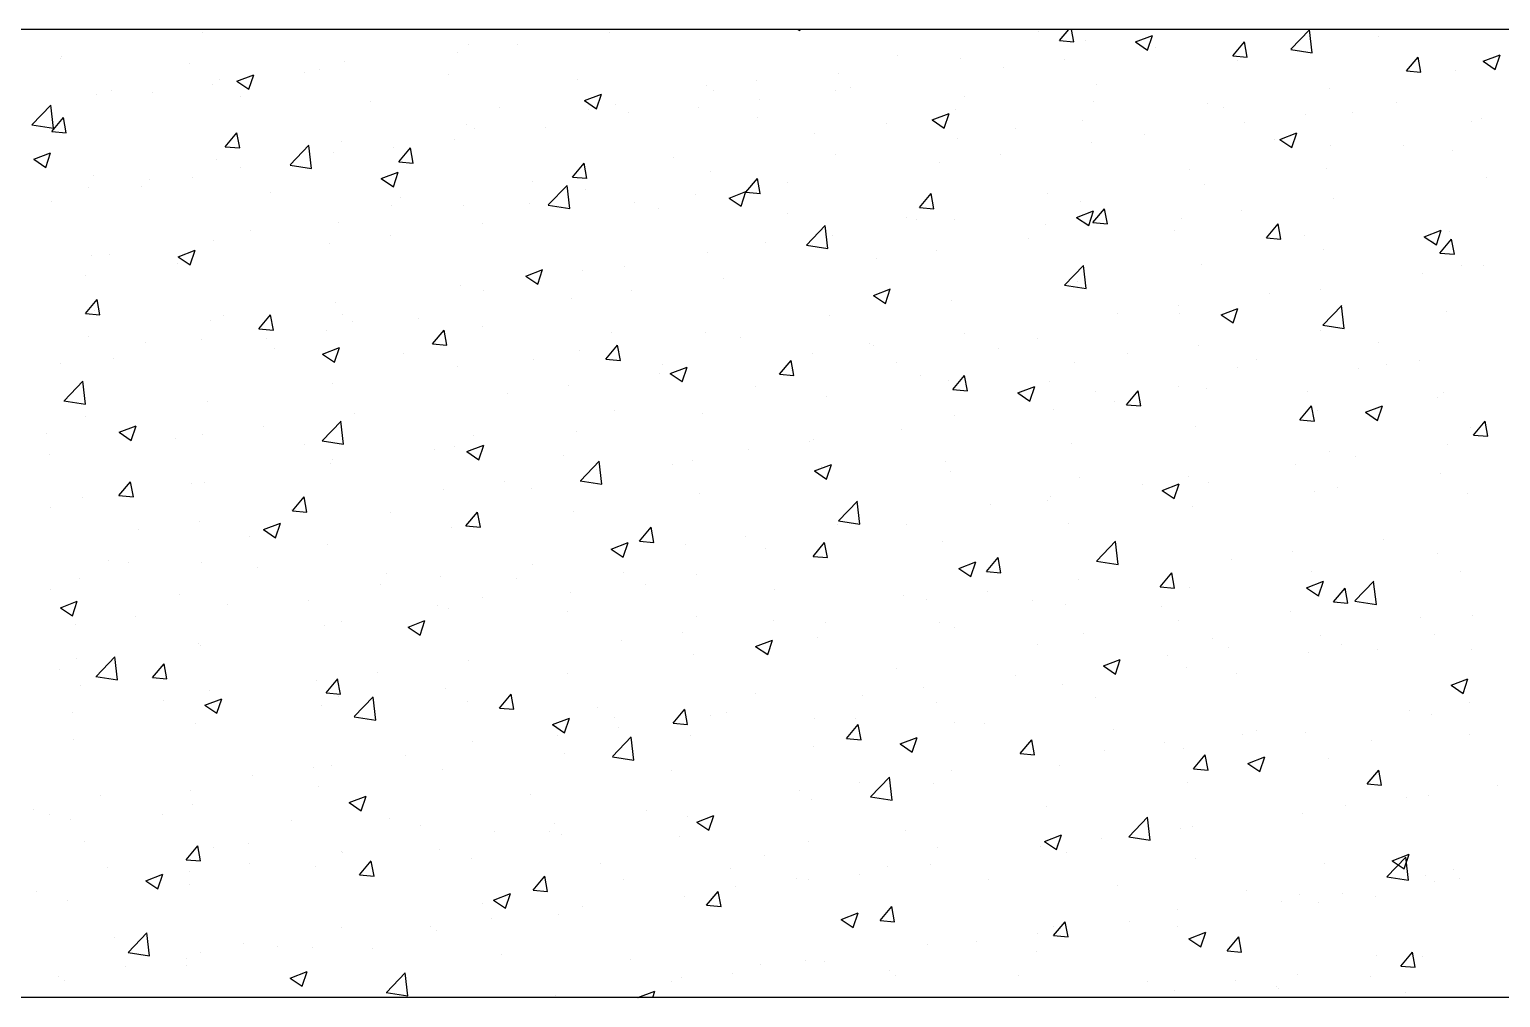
# Model space of a CAD drawing. Header units: millimetres. Extents: x 331487 to 517269, y 198509 to 399936.
# Drawn here: x 416102 to 416710, y 399536 to 399936 of the extents above; entities that cross this region are included whole.
import ezdxf

# ---------------------------------------------------------------- set-up
doc = ezdxf.new("R2010")
doc.units = ezdxf.units.MM
doc.header["$MEASUREMENT"] = 0
doc.layers.add('COLUMN', color=6, linetype='Continuous')

msp = doc.modelspace()

# ---------------------------------------------------------------- linework, layer by layer
at = {"layer": 'COLUMN'}
for p, q in [((420345.71, 399936.48), (392220.13, 399936.48)), ((420350.13, 399536.48), (392620.13, 399536.48))]:
    msp.add_line(p, q, dxfattribs=at)
at = {"layer": 'COLUMN', "color": 2, "linetype": 'Continuous'}
for p, q in [((416173.52, 399935.14), (416173.52, 399935.14)), ((416341.83, 399935.35), (416341.83, 399935.35)), ((416419.86, 399936.48), (416420.6, 399935.98)), ((416420.6, 399935.97), (416420.77, 399936.48)), ((416519.31, 399935.54), (416519.31, 399935.54)), ((416527.85, 399931.87), (416531.71, 399936.48)), ((416533.82, 399931.35), (416532.87, 399936.48)), ((416623.51, 399928.26), (416631.3, 399936.37)), ((416632.37, 399926.84), (416631.26, 399936.33)), ((416283.8, 399930.45), (416283.8, 399930.45)), ((416303.96, 399930.37), (416303.96, 399930.37)), ((416527.85, 399931.87), (416533.82, 399931.35)), ((416538.83, 399932), (416538.83, 399932)), ((416559.34, 399931.32), (416566.34, 399934.01)), ((416559.34, 399931.32), (416564.31, 399927.97)), ((416564.31, 399927.97), (416566.34, 399934.01)), ((416567.65, 399929.1), (416567.65, 399929.1)), ((416599.57, 399925.6), (416604.39, 399931.34)), ((416605.55, 399925.07), (416604.39, 399931.34)), ((416623.48, 399928.22), (416632.37, 399926.84)), ((416659.9, 399933.6), (416659.9, 399933.6)), ((416115.09, 399924.61), (416115.09, 399924.61)), ((416115.2, 399925.13), (416115.2, 399925.13)), ((416168.47, 399922.35), (416168.47, 399922.35)), ((416232.46, 399923.41), (416232.46, 399923.41)), ((416278.92, 399927.07), (416278.92, 399927.07)), ((416460.99, 399925.53), (416460.99, 399925.53)), ((416486.89, 399924.5), (416486.89, 399924.5)), ((416529.78, 399924.12), (416529.78, 399924.12)), ((416599.57, 399925.6), (416605.55, 399925.08)), ((416601.59, 399923.59), (416601.59, 399923.59)), ((416671.3, 399919.32), (416676.12, 399925.07)), ((416677.27, 399918.8), (416676.12, 399925.06)), ((416703.05, 399923.31), (416710.06, 399926)), ((416703.05, 399923.31), (416708.03, 399919.96)), ((416708.02, 399919.96), (416710.05, 399926)), ((416187.89, 399915.09), (416194.89, 399917.77)), ((416192.86, 399911.73), (416194.89, 399917.77)), ((416215.77, 399918.76), (416215.77, 399918.76)), ((416221.86, 399920.1), (416221.86, 399920.1)), ((416275.24, 399917.84), (416275.24, 399917.84)), ((416436.38, 399918.1), (416436.38, 399918.1)), ((416504.74, 399920.82), (416504.74, 399920.82)), ((416671.3, 399919.32), (416677.27, 399918.8)), ((416691.41, 399919.65), (416691.41, 399919.65)), ((416136.18, 399911.18), (416136.18, 399911.18)), ((416152.86, 399910.47), (416152.86, 399910.47)), ((416177.9, 399913.77), (416177.9, 399913.77)), ((416180.52, 399915.91), (416180.52, 399915.91)), ((416187.89, 399915.09), (416192.87, 399911.73)), ((416328.62, 399915.59), (416328.62, 399915.59)), ((416382, 399913.33), (416382, 399913.33)), ((416385.04, 399911.06), (416385.04, 399911.06)), ((416402.67, 399915.52), (416402.67, 399915.52)), ((416435.38, 399911.08), (416435.38, 399911.08)), ((416441.59, 399912.51), (416441.59, 399912.51)), ((416543.27, 399913.58), (416543.27, 399913.58)), ((416639.47, 399912.15), (416639.47, 399912.15)), ((416103.15, 399897.05), (416110.94, 399905.17)), ((416112.01, 399895.63), (416110.9, 399905.13)), ((416130.01, 399909.51), (416130.01, 399909.51)), ((416189.56, 399908.92), (416189.56, 399908.92)), ((416242.94, 399906.67), (416242.94, 399906.67)), ((416296.32, 399904.41), (416296.32, 399904.41)), ((416331.61, 399907.08), (416338.61, 399909.77)), ((416331.61, 399907.08), (416336.58, 399903.72)), ((416336.58, 399903.72), (416338.6, 399909.76)), ((416344.35, 399905.51), (416344.35, 399905.51)), ((416378.68, 399904.23), (416378.68, 399904.23)), ((416403.71, 399907.52), (416403.71, 399907.52)), ((416488.77, 399908.82), (416488.77, 399908.82)), ((416542.15, 399906.57), (416542.15, 399906.57)), ((416588.96, 399905.75), (416588.96, 399905.75)), ((416595.53, 399904.31), (416595.53, 399904.31)), ((416667.4, 399906.26), (416667.4, 399906.26)), ((416111.36, 399894.31), (416116.19, 399900.05)), ((416117.34, 399893.78), (416116.18, 399900.05)), ((416333.1, 399903.56), (416333.1, 399903.56)), ((416349.7, 399902.16), (416349.7, 399902.16)), ((416403.09, 399899.9), (416403.09, 399899.9)), ((416475.32, 399899.07), (416482.32, 399901.76)), ((416475.32, 399899.07), (416480.29, 399895.71)), ((416480.29, 399895.71), (416482.32, 399901.76)), ((416484.95, 399903.57), (416484.95, 399903.57)), ((416537.61, 399898.71), (416537.61, 399898.71)), ((416604.5, 399897.98), (416604.5, 399897.98)), ((416629.53, 399901.27), (416629.53, 399901.27)), ((416648.91, 399902.06), (416648.91, 399902.06)), ((416698.1, 399898.61), (416698.1, 399898.61)), ((416702.3, 399899.8), (416702.3, 399899.8)), ((416103.11, 399897.01), (416112.01, 399895.63)), ((416111.36, 399894.31), (416117.34, 399893.78)), ((416183.09, 399888.03), (416187.91, 399893.78)), ((416189.07, 399887.5), (416187.91, 399893.77)), ((416282.59, 399897.16), (416282.59, 399897.16)), ((416286.03, 399895.5), (416286.03, 399895.5)), ((416315.52, 399895.91), (416315.52, 399895.91)), ((416426.63, 399893.56), (416426.63, 399893.56)), ((416456.47, 399897.64), (416456.47, 399897.64)), ((416509.85, 399895.39), (416509.85, 399895.39)), ((416563.23, 399893.13), (416563.23, 399893.13)), ((416619.03, 399891.06), (416626.03, 399893.75)), ((416624, 399887.7), (416626.03, 399893.75)), ((416183.09, 399888.03), (416189.07, 399887.51)), ((416209.87, 399880.5), (416217.66, 399888.62)), ((416218.73, 399879.08), (416217.63, 399888.58)), ((416231.24, 399890.12), (416231.24, 399890.12)), ((416252.62, 399887.63), (416252.62, 399887.63)), ((416254.82, 399881.76), (416259.64, 399887.5)), ((416260.79, 399881.23), (416259.64, 399887.5)), ((416277.65, 399890.93), (416277.65, 399890.93)), ((416485.67, 399891.21), (416485.67, 399891.21)), ((416541.34, 399889.66), (416541.34, 399889.66)), ((416616.62, 399890.88), (416616.62, 399890.88)), ((416619.03, 399891.06), (416624.01, 399887.71)), ((416639.78, 399888.6), (416639.78, 399888.6)), ((416670, 399888.62), (416670, 399888.62)), ((416690.19, 399886.36), (416690.19, 399886.36)), ((416103.87, 399882.83), (416110.87, 399885.52)), ((416103.87, 399882.83), (416108.84, 399879.48)), ((416108.84, 399879.48), (416110.87, 399885.52)), ((416179.3, 399882.62), (416179.3, 399882.62)), ((416209.84, 399880.46), (416218.73, 399879.08)), ((416227.71, 399885.49), (416227.71, 399885.49)), ((416254.82, 399881.76), (416260.79, 399881.23)), ((416326.54, 399875.48), (416331.36, 399881.23)), ((416332.52, 399874.95), (416331.36, 399881.22)), ((416368.31, 399883.55), (416368.31, 399883.55)), ((416435.16, 399884.81), (416435.16, 399884.81)), ((416478.43, 399881.38), (416478.43, 399881.38)), ((416503.47, 399884.68), (416503.47, 399884.68)), ((416128.79, 399876.22), (416128.79, 399876.22)), ((416151.59, 399874.33), (416151.59, 399874.33)), ((416169.39, 399875.48), (416169.39, 399875.48)), ((416189.46, 399879.32), (416189.46, 399879.32)), ((416247.58, 399874.83), (416254.58, 399877.51)), ((416247.58, 399874.83), (416252.56, 399871.47)), ((416252.55, 399871.47), (416254.58, 399877.51)), ((416309.99, 399873.54), (416309.99, 399873.54)), ((416326.54, 399875.48), (416332.52, 399874.96)), ((416383.82, 399877.77), (416383.82, 399877.77)), ((416398.27, 399869.21), (416403.09, 399874.95)), ((416404.24, 399868.68), (416403.09, 399874.95)), ((416581.46, 399878.59), (416581.46, 399878.59)), ((416638.25, 399878.86), (416638.25, 399878.86)), ((416704.25, 399875.13), (416704.25, 399875.13)), ((416126.55, 399871.03), (416126.55, 399871.03)), ((416148.58, 399871.52), (416148.58, 399871.52)), ((416201.96, 399869.27), (416201.96, 399869.27)), ((416316.6, 399863.95), (416324.39, 399872.06)), ((416325.46, 399862.53), (416324.35, 399872.03)), ((416331.88, 399870.27), (416331.88, 399870.27)), ((416377.41, 399868.08), (416377.41, 399868.08)), ((416391.3, 399866.82), (416398.3, 399869.5)), ((416396.27, 399863.46), (416398.29, 399869.5)), ((416398.27, 399869.21), (416404.25, 399868.68)), ((416415.28, 399873.07), (416415.28, 399873.07)), ((416469.99, 399862.93), (416474.82, 399868.68)), ((416475.97, 399862.4), (416474.81, 399868.67)), ((416523.14, 399868.58), (416523.14, 399868.58)), ((416587.74, 399872.46), (416587.74, 399872.46)), ((416111.08, 399865.47), (416111.08, 399865.47)), ((416251.67, 399863.53), (416251.67, 399863.53)), ((416255.34, 399867.01), (416255.34, 399867.01)), ((416281.37, 399863.87), (416281.37, 399863.87)), ((416308.72, 399864.76), (416308.72, 399864.76)), ((416316.56, 399863.91), (416325.46, 399862.53)), ((416352.37, 399864.78), (416352.37, 399864.78)), ((416362.11, 399862.5), (416362.11, 399862.5)), ((416391.3, 399866.82), (416396.27, 399863.46)), ((416469.99, 399862.93), (416475.97, 399862.41)), ((416535.01, 399858.81), (416542.01, 399861.5)), ((416536.4, 399865.42), (416536.4, 399865.42)), ((416539.98, 399855.45), (416542.01, 399861.49)), ((416541.72, 399856.66), (416546.54, 399862.4)), ((416547.7, 399856.13), (416546.54, 399862.39)), ((416603.22, 399861.83), (416603.22, 399861.83)), ((416641.1, 399866.82), (416641.1, 399866.82)), ((416230.03, 399856.83), (416230.03, 399856.83)), ((416289.22, 399856.47), (416289.22, 399856.47)), ((416415.49, 399860.25), (416415.49, 399860.25)), ((416423.32, 399847.4), (416431.11, 399855.51)), ((416432.18, 399845.98), (416431.07, 399855.47)), ((416464.82, 399858.57), (416464.82, 399858.57)), ((416468.87, 399857.99), (416468.87, 399857.99)), ((416484.46, 399857.92), (416484.46, 399857.92)), ((416522.25, 399855.74), (416522.25, 399855.74)), ((416535.01, 399858.81), (416539.98, 399855.45)), ((416541.72, 399856.66), (416547.7, 399856.13)), ((416578.19, 399858.54), (416578.19, 399858.54)), ((416613.45, 399850.38), (416618.27, 399856.13)), ((416619.42, 399849.85), (416618.27, 399856.12)), ((416178.09, 399849.33), (416178.09, 399849.33)), ((416193.36, 399853.52), (416193.36, 399853.52)), ((416251.34, 399851.48), (416251.34, 399851.48)), ((416433.95, 399851.52), (416433.95, 399851.52)), ((416515.03, 399850.22), (416515.03, 399850.22)), ((416575.64, 399853.48), (416575.64, 399853.48)), ((416613.45, 399850.38), (416619.42, 399849.86)), ((416629.02, 399851.22), (416629.02, 399851.22)), ((416678.72, 399850.8), (416685.72, 399853.49)), ((416678.72, 399850.8), (416683.7, 399847.44)), ((416683.69, 399847.44), (416685.72, 399853.49)), ((416685.17, 399844.1), (416689.99, 399849.85)), ((416688.97, 399853.07), (416688.97, 399853.07)), ((416691.15, 399843.58), (416689.99, 399849.84)), ((416135.04, 399843.51), (416135.04, 399843.51)), ((416163.56, 399842.57), (416170.56, 399845.26)), ((416168.53, 399839.22), (416170.56, 399845.26)), ((416226.31, 399848.19), (416226.31, 399848.19)), ((416382.6, 399844.48), (416382.6, 399844.48)), ((416406.5, 399848.56), (416406.5, 399848.56)), ((416423.29, 399847.36), (416432.18, 399845.98)), ((416477.16, 399845.24), (416477.16, 399845.24)), ((416637.04, 399845.58), (416637.04, 399845.58)), ((416682.4, 399848.97), (416682.4, 399848.97)), ((416685.17, 399844.1), (416691.15, 399843.58)), ((416127.58, 399842.93), (416127.58, 399842.93)), ((416163.16, 399839.87), (416163.16, 399839.87)), ((416163.56, 399842.57), (416168.53, 399839.22)), ((416307.27, 399834.56), (416314.28, 399837.25)), ((416312.24, 399831.21), (416314.27, 399837.25)), ((416330.67, 399836.98), (416330.67, 399836.98)), ((416348.18, 399838.55), (416348.18, 399838.55)), ((416452.13, 399841.94), (416452.13, 399841.94)), ((416530.05, 399830.84), (416537.84, 399838.96)), ((416538.9, 399829.43), (416537.8, 399838.92)), ((416586.53, 399839.17), (416586.53, 399839.17)), ((416693.97, 399838.94), (416693.97, 399838.94)), ((416702.98, 399838.99), (416702.98, 399838.99)), ((416125.28, 399834.89), (416125.28, 399834.89)), ((416307.27, 399834.56), (416312.25, 399831.21)), ((416388.97, 399833.63), (416388.97, 399833.63)), ((416535.18, 399832.13), (416535.18, 399832.13)), ((416677.95, 399835.69), (416677.95, 399835.69)), ((416125.24, 399819.09), (416130.06, 399824.83)), ((416131.21, 399818.56), (416130.06, 399824.83)), ((416280.16, 399830.58), (416280.16, 399830.58)), ((416289.87, 399828.53), (416289.87, 399828.53)), ((416326.07, 399825.34), (416326.07, 399825.34)), ((416351.1, 399828.64), (416351.1, 399828.64)), ((416450.99, 399826.55), (416457.99, 399829.24)), ((416450.99, 399826.55), (416455.96, 399823.2)), ((416455.96, 399823.2), (416457.98, 399829.24)), ((416530.01, 399830.8), (416538.9, 399829.42)), ((416614.79, 399827.38), (416614.79, 399827.38)), ((416635.65, 399828.93), (416635.65, 399828.93)), ((416125.24, 399819.09), (416131.22, 399818.56)), ((416129.1, 399820.42), (416129.1, 399820.42)), ((416228.81, 399823.54), (416228.81, 399823.54)), ((416483.24, 399824.63), (416483.24, 399824.63)), ((416551.88, 399819.1), (416551.88, 399819.1)), ((416576.92, 399822.39), (416576.92, 399822.39)), ((416577.33, 399818.92), (416577.33, 399818.92)), ((416594.7, 399818.55), (416601.7, 399821.23)), ((416599.67, 399815.19), (416601.7, 399821.23)), ((416636.77, 399814.29), (416644.56, 399822.41)), ((416645.63, 399812.87), (416644.52, 399822.37)), ((416687.76, 399819.78), (416687.76, 399819.78)), ((416176.87, 399816.04), (416176.87, 399816.04)), ((416182.49, 399818.17), (416182.49, 399818.17)), ((416196.97, 399812.81), (416201.79, 399818.56)), ((416196.97, 399812.81), (416202.94, 399812.29)), ((416202.94, 399812.28), (416201.78, 399818.55)), ((416231.55, 399818.52), (416231.55, 399818.52)), ((416235.87, 399815.91), (416235.87, 399815.91)), ((416262.91, 399817.03), (416262.91, 399817.03)), ((416289.25, 399813.66), (416289.25, 399813.66)), ((416432.73, 399818.23), (416432.73, 399818.23)), ((416594.7, 399818.55), (416599.67, 399815.19)), ((416636.73, 399814.25), (416645.63, 399812.87)), ((416126.36, 399809.64), (416126.36, 399809.64)), ((416150.19, 399806.99), (416150.19, 399806.99)), ((416173.23, 399808.51), (416173.23, 399808.51)), ((416200, 399808.75), (416200, 399808.75)), ((416225.04, 399812.04), (416225.04, 399812.04)), ((416268.69, 399806.54), (416273.51, 399812.28)), ((416268.69, 399806.54), (416274.67, 399806.01)), ((416274.67, 399806.01), (416273.51, 399812.28)), ((416342.63, 399811.4), (416342.63, 399811.4)), ((416381.39, 399811.19), (416381.39, 399811.19)), ((416396.02, 399809.15), (416396.02, 399809.15)), ((416449.4, 399806.89), (416449.4, 399806.89)), ((416488.73, 399810.78), (416488.73, 399810.78)), ((416519.01, 399808.91), (416519.01, 399808.91)), ((416635.82, 399812.29), (416635.82, 399812.29)), ((416659.61, 399806.97), (416659.61, 399806.97)), ((416203.57, 399804.74), (416203.57, 399804.74)), ((416223.25, 399802.31), (416230.25, 399805)), ((416223.25, 399802.31), (416228.23, 399798.95)), ((416228.22, 399798.95), (416230.25, 399805)), ((416256.95, 399802.48), (416256.95, 399802.48)), ((416329.45, 399803.69), (416329.45, 399803.69)), ((416340.42, 399800.26), (416345.24, 399806.01)), ((416346.39, 399799.73), (416345.24, 399806)), ((416425.82, 399802.5), (416425.82, 399802.5)), ((416450.85, 399805.79), (416450.85, 399805.79)), ((416502.78, 399804.64), (416502.78, 399804.64)), ((416556.16, 399802.38), (416556.16, 399802.38)), ((416585.31, 399805.88), (416585.31, 399805.88)), ((416114.91, 399798.5), (416114.91, 399798.5)), ((416136.85, 399800.43), (416136.85, 399800.43)), ((416278.94, 399797.29), (416278.94, 399797.29)), ((416310.34, 399800.23), (416310.34, 399800.23)), ((416340.42, 399800.26), (416346.39, 399799.74)), ((416363.72, 399797.97), (416363.72, 399797.97)), ((416366.96, 399794.3), (416373.97, 399796.99)), ((416371.94, 399790.94), (416373.96, 399796.99)), ((416412.14, 399793.99), (416416.96, 399799.73)), ((416418.12, 399793.46), (416416.96, 399799.73)), ((416417.1, 399795.71), (416417.1, 399795.71)), ((416460.69, 399798.9), (416460.69, 399798.9)), ((416533.97, 399798.84), (416533.97, 399798.84)), ((416601.29, 399796.96), (416601.29, 399796.96)), ((416609.54, 399800.12), (416609.54, 399800.12)), ((416651.64, 399796.25), (416651.64, 399796.25)), ((416662.93, 399797.87), (416662.93, 399797.87)), ((416676.67, 399799.55), (416676.67, 399799.55)), ((416116.41, 399783.09), (416124.2, 399791.2)), ((416125.27, 399781.67), (416124.16, 399791.17)), ((416227.6, 399790.25), (416227.6, 399790.25)), ((416324.79, 399789.2), (416324.79, 399789.2)), ((416362.67, 399794.18), (416362.67, 399794.18)), ((416366.96, 399794.3), (416371.94, 399790.95)), ((416402.37, 399788.89), (416402.37, 399788.89)), ((416412.14, 399793.99), (416418.12, 399793.46)), ((416470.48, 399793.46), (416470.48, 399793.46)), ((416482.03, 399791.35), (416482.03, 399791.35)), ((416483.87, 399787.71), (416488.69, 399793.46)), ((416489.84, 399787.18), (416488.69, 399793.45)), ((416510.68, 399786.29), (416517.68, 399788.98)), ((416515.65, 399782.94), (416517.68, 399788.98)), ((416523.86, 399791.2), (416523.86, 399791.2)), ((416577.25, 399788.95), (416577.25, 399788.95)), ((416116.37, 399783.05), (416125.27, 399781.67)), ((416175.66, 399782.75), (416175.66, 399782.75)), ((416299.76, 399785.9), (416299.76, 399785.9)), ((416431.52, 399784.94), (416431.52, 399784.94)), ((416483.87, 399787.71), (416489.85, 399787.19)), ((416510.68, 399786.29), (416515.65, 399782.94)), ((416542.97, 399786.95), (416542.97, 399786.95)), ((416550.61, 399782.95), (416550.61, 399782.95)), ((416555.6, 399781.44), (416560.42, 399787.18)), ((416561.57, 399780.91), (416560.41, 399787.18)), ((416588.48, 399787.94), (416588.48, 399787.94)), ((416630.63, 399786.69), (416630.63, 399786.69)), ((416684.01, 399784.44), (416684.01, 399784.44)), ((416686.54, 399786.49), (416686.54, 399786.49)), ((416125.15, 399776.35), (416125.15, 399776.35)), ((416236.6, 399777.59), (416236.6, 399777.59)), ((416344.05, 399778.88), (416344.05, 399778.88)), ((416380.17, 399777.9), (416380.17, 399777.9)), ((416484.65, 399776.94), (416484.65, 399776.94)), ((416525.58, 399779.65), (416525.58, 399779.65)), ((416555.6, 399781.44), (416561.57, 399780.91)), ((416627.32, 399775.16), (416632.14, 399780.91)), ((416633.3, 399774.63), (416632.14, 399780.9)), ((416634.6, 399779), (416634.6, 399779)), ((416654.39, 399778.28), (416661.39, 399780.97)), ((416654.39, 399778.28), (416659.36, 399774.93)), ((416659.36, 399774.93), (416661.39, 399780.97)), ((416139.23, 399770.06), (416146.23, 399772.74)), ((416139.23, 399770.06), (416144.2, 399766.7)), ((416144.2, 399766.7), (416146.23, 399772.74)), ((416198.73, 399772.6), (416198.73, 399772.6)), ((416223.13, 399766.54), (416230.92, 399774.65)), ((416231.99, 399765.12), (416230.88, 399774.61)), ((416328.23, 399770.4), (416328.23, 399770.4)), ((416462.42, 399771.34), (416462.42, 399771.34)), ((416584.09, 399772.59), (416584.09, 399772.59)), ((416627.32, 399775.16), (416633.3, 399774.64)), ((416697.8, 399771.98), (416697.8, 399771.98)), ((416699.05, 399768.89), (416703.87, 399774.63)), ((416705.02, 399768.36), (416703.87, 399774.63)), ((416109.21, 399769.59), (416109.21, 399769.59)), ((416162.59, 399767.34), (416162.59, 399767.34)), ((416173.7, 399769.31), (416173.7, 399769.31)), ((416215.97, 399765.08), (416215.97, 399765.08)), ((416223.1, 399766.5), (416231.99, 399765.12)), ((416277.72, 399764), (416277.72, 399764)), ((416282.94, 399762.05), (416289.94, 399764.74)), ((416285.74, 399768.87), (416285.74, 399768.87)), ((416287.91, 399758.69), (416289.94, 399764.73)), ((416424.55, 399766.35), (416424.55, 399766.35)), ((416426.34, 399766.93), (416426.34, 399766.93)), ((416532.75, 399765.55), (416532.75, 399765.55)), ((416688.24, 399765.09), (416688.24, 399765.09)), ((416699.05, 399768.89), (416705.02, 399768.36)), ((416110.54, 399760.99), (416110.54, 399760.99)), ((416227.42, 399758.86), (416227.42, 399758.86)), ((416269.36, 399762.83), (416269.36, 399762.83)), ((416282.94, 399762.05), (416287.92, 399758.69)), ((416322.74, 399760.57), (416322.74, 399760.57)), ((416329.86, 399749.98), (416337.65, 399758.1)), ((416338.71, 399748.57), (416337.61, 399758.06)), ((416376.12, 399758.32), (416376.12, 399758.32)), ((416399.51, 399763.06), (416399.51, 399763.06)), ((416480.81, 399758.06), (416480.81, 399758.06)), ((416639.48, 399761.97), (416639.48, 399761.97)), ((416650.37, 399760.11), (416650.37, 399760.11)), ((416226.38, 399756.96), (416226.38, 399756.96)), ((416336.36, 399754.74), (416336.36, 399754.74)), ((416368.02, 399756.92), (416368.02, 399756.92)), ((416426.65, 399754.04), (416433.66, 399756.73)), ((416426.66, 399754.04), (416431.63, 399750.68)), ((416429.5, 399756.06), (416429.5, 399756.06)), ((416431.63, 399750.68), (416433.65, 399756.73)), ((416482.88, 399753.8), (416482.88, 399753.8)), ((416581.16, 399751.96), (416581.16, 399751.96)), ((416625.33, 399756.81), (416625.33, 399756.81)), ((416685.33, 399753.2), (416685.33, 399753.2)), ((416139.11, 399743.87), (416143.94, 399749.61)), ((416145.09, 399743.34), (416143.93, 399749.61)), ((416169.1, 399748.85), (416169.1, 399748.85)), ((416174.44, 399749.46), (416174.44, 399749.46)), ((416273.45, 399746.46), (416273.45, 399746.46)), ((416298.49, 399749.76), (416298.49, 399749.76)), ((416309.7, 399746.91), (416309.7, 399746.91)), ((416329.82, 399749.94), (416338.71, 399748.56)), ((416430.3, 399751.65), (416430.3, 399751.65)), ((416536.27, 399751.55), (416536.27, 399751.55)), ((416562.18, 399748.49), (416562.18, 399748.49)), ((416570.37, 399746.03), (416577.37, 399748.72)), ((416570.37, 399746.03), (416575.34, 399742.68)), ((416575.34, 399742.67), (416577.37, 399748.72)), ((416589.65, 399749.29), (416589.65, 399749.29)), ((416633.39, 399745.71), (416633.39, 399745.71)), ((416643.03, 399747.04), (416643.03, 399747.04)), ((416123.93, 399743.06), (416123.93, 399743.06)), ((416139.11, 399743.87), (416145.09, 399743.35)), ((416210.84, 399737.59), (416215.66, 399743.34)), ((416216.82, 399737.06), (416215.66, 399743.33)), ((416378.96, 399744.61), (416378.96, 399744.61)), ((416436.58, 399733.43), (416444.37, 399741.55)), ((416445.44, 399732.01), (416444.33, 399741.51)), ((416499.27, 399740.21), (416499.27, 399740.21)), ((416522.84, 399741.95), (416522.84, 399741.95)), ((416524.3, 399743.51), (416524.3, 399743.51)), ((416696.41, 399744.78), (416696.41, 399744.78)), ((416110.78, 399738.84), (416110.78, 399738.84)), ((416210.3, 399738.15), (416210.3, 399738.15)), ((416210.84, 399737.59), (416216.82, 399737.07)), ((416251.38, 399736.9), (416251.38, 399736.9)), ((416282.57, 399731.32), (416287.39, 399737.06)), ((416288.54, 399730.79), (416287.39, 399737.06)), ((416327.02, 399737.12), (416327.02, 399737.12)), ((416582.88, 399739.31), (416582.88, 399739.31)), ((416147.39, 399729.87), (416147.39, 399729.87)), ((416172.42, 399733.16), (416172.42, 399733.16)), ((416198.92, 399729.8), (416205.92, 399732.48)), ((416198.92, 399729.8), (416203.89, 399726.44)), ((416203.89, 399726.44), (416205.92, 399732.48)), ((416276.51, 399730.71), (416276.51, 399730.71)), ((416282.57, 399731.32), (416288.54, 399730.79)), ((416354.29, 399725.04), (416359.11, 399730.79)), ((416360.27, 399724.51), (416359.11, 399730.78)), ((416436.11, 399731.9), (416436.11, 399731.9)), ((416436.54, 399733.39), (416445.44, 399732.01)), ((416464.53, 399731.94), (416464.53, 399731.94)), ((416531.53, 399732.26), (416531.53, 399732.26)), ((416193.06, 399726.89), (416193.06, 399726.89)), ((416225.16, 399723.67), (416225.16, 399723.67)), ((416342.63, 399721.79), (416349.63, 399724.47)), ((416342.63, 399721.79), (416347.61, 399718.43)), ((416347.6, 399718.43), (416349.63, 399724.47)), ((416354.29, 399725.04), (416360.27, 399724.52)), ((416373.21, 399723.62), (416373.21, 399723.62)), ((416398.24, 399726.91), (416398.24, 399726.91)), ((416406.21, 399721.93), (416406.21, 399721.93)), ((416426.02, 399718.77), (416430.84, 399724.51)), ((416431.99, 399718.24), (416430.84, 399724.51)), ((416479.59, 399724.77), (416479.59, 399724.77)), ((416543.31, 399716.88), (416551.09, 399725)), ((416552.16, 399715.46), (416551.06, 399724.96)), ((416661.93, 399725.65), (416661.93, 399725.65)), ((416134.74, 399716.88), (416134.74, 399716.88)), ((416143.12, 399716.24), (416143.12, 399716.24)), ((416173.22, 399716.17), (416173.22, 399716.17)), ((416310.05, 399715.3), (416310.05, 399715.3)), ((416426.02, 399718.77), (416432, 399718.24)), ((416429.08, 399718.36), (416429.08, 399718.36)), ((416486.35, 399713.78), (416493.35, 399716.47)), ((416491.32, 399710.42), (416493.34, 399716.46)), ((416497.74, 399712.49), (416502.57, 399718.24)), ((416503.72, 399711.96), (416502.56, 399718.23)), ((416543.27, 399716.84), (416552.16, 399715.46)), ((416599.02, 399717.37), (416599.02, 399717.37)), ((416624.06, 399720.66), (416624.06, 399720.66)), ((416684.11, 399719.92), (416684.11, 399719.92)), ((416122.71, 399709.77), (416122.71, 399709.77)), ((416196.5, 399713.98), (416196.5, 399713.98)), ((416249.88, 399711.73), (416249.88, 399711.73)), ((416272.18, 399710.32), (416272.18, 399710.32)), ((416303.26, 399709.47), (416303.26, 399709.47)), ((416347.89, 399711.92), (416347.89, 399711.92)), ((416377.74, 399711.32), (416377.74, 399711.32)), ((416486.35, 399713.78), (416491.32, 399710.42)), ((416497.74, 399712.49), (416503.72, 399711.97)), ((416569.47, 399706.22), (416574.29, 399711.96)), ((416575.45, 399705.69), (416574.29, 399711.96)), ((416632.17, 399712.42), (416632.17, 399712.42)), ((416693.67, 399712.31), (416693.67, 399712.31)), ((416110.82, 399705.06), (416110.82, 399705.06)), ((416247.14, 399707.02), (416247.14, 399707.02)), ((416325.8, 399703.83), (416325.8, 399703.83)), ((416356.65, 399707.22), (416356.65, 399707.22)), ((416410.03, 399704.96), (416410.03, 399704.96)), ((416498, 399704.07), (416498, 399704.07)), ((416535.87, 399709.05), (416535.87, 399709.05)), ((416569.47, 399706.22), (416575.45, 399705.69)), ((416581.66, 399706.02), (416581.66, 399706.02)), ((416630.06, 399705.77), (416637.06, 399708.46)), ((416630.06, 399705.77), (416635.03, 399702.41)), ((416635.03, 399702.41), (416637.06, 399708.46)), ((416641.2, 399699.94), (416646.02, 399705.69)), ((416647.17, 399699.41), (416646.02, 399705.68)), ((416650.03, 399700.33), (416657.82, 399708.45)), ((416658.89, 399698.91), (416657.78, 399708.41)), ((416114.9, 399697.54), (416121.9, 399700.23)), ((416114.9, 399697.54), (416119.87, 399694.19)), ((416119.87, 399694.19), (416121.9, 399700.23)), ((416164.2, 399702.81), (416164.2, 399702.81)), ((416183.99, 399698.71), (416183.99, 399698.71)), ((416217.58, 399700.55), (416217.58, 399700.55)), ((416270.97, 399698.29), (416270.97, 399698.29)), ((416275.29, 399697.42), (416275.29, 399697.42)), ((416289.57, 399701.91), (416289.57, 399701.91)), ((416463.41, 399702.71), (416463.41, 399702.71)), ((416472.96, 399700.77), (416472.96, 399700.77)), ((416516.79, 399700.45), (416516.79, 399700.45)), ((416530.32, 399698.97), (416530.32, 399698.97)), ((416570.18, 399698.19), (416570.18, 399698.19)), ((416635.35, 399702.3), (416635.35, 399702.3)), ((416641.2, 399699.94), (416647.17, 399699.42)), ((416649.99, 399700.29), (416658.89, 399698.91)), ((416146.12, 399693.72), (416146.12, 399693.72)), ((416231.25, 399691.89), (416231.25, 399691.89)), ((416258.61, 399689.53), (416265.61, 399692.22)), ((416263.58, 399686.18), (416265.61, 399692.22)), ((416324.35, 399696.04), (416324.35, 399696.04)), ((416377.73, 399693.78), (416377.73, 399693.78)), ((416409.81, 399692.46), (416409.81, 399692.46)), ((416431.11, 399691.53), (416431.11, 399691.53)), ((416478.38, 399691.48), (416478.38, 399691.48)), ((416577.03, 399692.29), (416577.03, 399692.29)), ((416623.56, 399695.94), (416623.56, 399695.94)), ((416676.94, 399693.68), (416676.94, 399693.68)), ((416698.78, 399694.52), (416698.78, 399694.52)), ((416121.08, 399690.42), (416121.08, 399690.42)), ((416223.95, 399690.38), (416223.95, 399690.38)), ((416258.61, 399689.53), (416263.58, 399686.18)), ((416371.93, 399687.47), (416371.93, 399687.47)), ((416427.87, 399685.08), (416427.87, 399685.08)), ((416484.5, 399689.27), (416484.5, 399689.27)), ((416537.88, 399687.02), (416537.88, 399687.02)), ((416635.62, 399686.21), (416635.62, 399686.21)), ((416682.89, 399686.63), (416682.89, 399686.63)), ((416172.01, 399682.89), (416172.01, 399682.89)), ((416172.93, 399681.88), (416172.93, 399681.88)), ((416346.9, 399684.18), (416346.9, 399684.18)), ((416402.32, 399681.52), (416409.33, 399684.21)), ((416402.32, 399681.52), (416407.3, 399678.17)), ((416407.29, 399678.17), (416409.32, 399684.21)), ((416518.72, 399682.28), (416518.72, 399682.28)), ((416591.26, 399684.76), (416591.26, 399684.76)), ((416597.75, 399681.22), (416597.75, 399681.22)), ((416630.96, 399679.13), (416630.96, 399679.13)), ((416644.64, 399682.51), (416644.64, 399682.51)), ((416659.31, 399680.35), (416659.31, 399680.35)), ((416698.03, 399680.25), (416698.03, 399680.25)), ((416121.5, 399676.48), (416121.5, 399676.48)), ((416129.67, 399669.12), (416137.46, 399677.24)), ((416138.52, 399667.71), (416137.42, 399677.2)), ((416152.99, 399668.65), (416157.81, 399674.39)), ((416158.96, 399668.12), (416157.81, 399674.39)), ((416283.74, 399675.86), (416283.74, 399675.86)), ((416376.52, 399678.03), (416376.52, 399678.03)), ((416546.04, 399673.52), (416553.04, 399676.2)), ((416546.04, 399673.52), (416551.01, 399670.16)), ((416551.01, 399670.16), (416553.03, 399676.2)), ((416572.72, 399677.93), (416572.72, 399677.93)), ((416114.61, 399671.87), (416114.61, 399671.87)), ((416129.63, 399669.08), (416138.52, 399667.71)), ((416152.99, 399668.65), (416158.97, 399668.13)), ((416220.84, 399667.58), (416220.84, 399667.58)), ((416224.72, 399662.37), (416229.54, 399668.12)), ((416230.69, 399661.84), (416229.53, 399668.11)), ((416245.87, 399670.87), (416245.87, 399670.87)), ((416324.59, 399670.54), (416324.59, 399670.54)), ((416460.4, 399672.27), (416460.4, 399672.27)), ((416509.56, 399669.61), (416509.56, 399669.61)), ((416580.45, 399672.73), (416580.45, 399672.73)), ((416601, 399670.33), (416601, 399670.33)), ((416689.75, 399665.51), (416696.75, 399668.19)), ((416694.72, 399662.15), (416696.75, 399668.19)), ((416123.22, 399665.41), (416123.22, 399665.41)), ((416176.61, 399663.15), (416176.61, 399663.15)), ((416224.72, 399662.37), (416230.69, 399661.85)), ((416229.99, 399660.9), (416229.99, 399660.9)), ((416236.39, 399652.57), (416244.18, 399660.69)), ((416245.25, 399651.15), (416244.14, 399660.65)), ((416274.08, 399664.13), (416274.08, 399664.13)), ((416296.44, 399656.1), (416301.26, 399661.84)), ((416302.42, 399655.57), (416301.26, 399661.84)), ((416402.08, 399662.26), (416402.08, 399662.26)), ((416446.66, 399661.33), (416446.66, 399661.33)), ((416471.69, 399664.63), (416471.69, 399664.63)), ((416529.1, 399665.69), (416529.1, 399665.69)), ((416689.75, 399665.51), (416694.72, 399662.15)), ((416157.68, 399659.26), (416157.68, 399659.26)), ((416174.59, 399657.28), (416181.59, 399659.97)), ((416174.59, 399657.28), (416179.56, 399653.92)), ((416179.56, 399653.92), (416181.59, 399659.97)), ((416222.73, 399657.09), (416222.73, 399657.09)), ((416283.37, 399658.64), (416283.37, 399658.64)), ((416296.44, 399656.1), (416302.42, 399655.58)), ((416336.75, 399656.39), (416336.75, 399656.39)), ((416368.17, 399649.82), (416372.99, 399655.57)), ((416374.14, 399649.29), (416372.99, 399655.56)), ((416477.16, 399658.19), (416477.16, 399658.19)), ((416542.68, 399660.32), (416542.68, 399660.32)), ((416672.47, 399655.08), (416672.47, 399655.08)), ((416697.51, 399658.38), (416697.51, 399658.38)), ((416119.81, 399654.28), (416119.81, 399654.28)), ((416170.79, 399649.6), (416170.79, 399649.6)), ((416236.35, 399652.53), (416245.25, 399651.15)), ((416318.3, 399649.27), (416325.3, 399651.96)), ((416318.3, 399649.27), (416323.28, 399645.92)), ((416323.27, 399645.91), (416325.3, 399651.96)), ((416343.76, 399652.25), (416343.76, 399652.25)), ((416368.17, 399649.82), (416374.15, 399649.3)), ((416383.5, 399653.02), (416383.5, 399653.02)), ((416390.13, 399654.13), (416390.13, 399654.13)), ((416426.65, 399651.79), (416426.65, 399651.79)), ((416439.89, 399643.55), (416444.71, 399649.29)), ((416443.52, 399651.87), (416443.52, 399651.87)), ((416445.87, 399643.02), (416444.71, 399649.29)), ((416484.36, 399650.31), (416484.36, 399650.31)), ((416496.9, 399649.62), (416496.9, 399649.62)), ((416681.68, 399653.34), (416681.68, 399653.34)), ((416120.28, 399643.19), (416120.28, 399643.19)), ((416320.59, 399644.73), (416320.59, 399644.73)), ((416343.11, 399636.02), (416350.9, 399644.14)), ((416345.63, 399648.03), (416345.63, 399648.03)), ((416351.97, 399634.6), (416350.87, 399644.1)), ((416375.31, 399644.74), (416375.31, 399644.74)), ((416439.89, 399643.55), (416445.87, 399643.03)), ((416462.01, 399641.26), (416469.02, 399643.95)), ((416466.98, 399637.91), (416469.01, 399643.95)), ((416511.62, 399637.27), (416516.44, 399643.02)), ((416517.59, 399636.74), (416516.44, 399643.01)), ((416550.28, 399647.36), (416550.28, 399647.36)), ((416603.66, 399645.11), (416603.66, 399645.11)), ((416609.32, 399646.77), (416609.32, 399646.77)), ((416629.74, 399645.84), (416629.74, 399645.84)), ((416657.05, 399642.85), (416657.05, 399642.85)), ((416697.51, 399645.35), (416697.51, 399645.35)), ((416257.44, 399636.42), (416257.44, 399636.42)), ((416285.44, 399642.24), (416285.44, 399642.24)), ((416323.37, 399637.25), (416323.37, 399637.25)), ((416426.04, 399640.3), (416426.04, 399640.3)), ((416462.01, 399641.26), (416466.99, 399637.91)), ((416511.62, 399637.27), (416517.6, 399636.75)), ((416546.41, 399638.49), (416546.41, 399638.49)), ((416571.44, 399641.78), (416571.44, 399641.78)), ((416579.23, 399639.44), (416579.23, 399639.44)), ((416583.35, 399631), (416588.17, 399636.74)), ((416589.32, 399630.47), (416588.16, 399636.74)), ((416219.56, 399631.43), (416219.56, 399631.43)), ((416227.12, 399632.23), (416227.12, 399632.23)), ((416272.86, 399630.85), (416272.86, 399630.85)), ((416343.08, 399635.98), (416351.97, 399634.6)), ((416367.72, 399630.29), (416367.72, 399630.29)), ((416483.26, 399630.17), (416483.26, 399630.17)), ((416527.89, 399632.4), (416527.89, 399632.4)), ((416583.35, 399631), (416589.32, 399630.47)), ((416605.73, 399633.25), (416612.73, 399635.94)), ((416605.73, 399633.25), (416610.7, 399629.9)), ((416610.7, 399629.9), (416612.73, 399635.94)), ((416639.19, 399635.34), (416639.19, 399635.34)), ((416655.07, 399624.72), (416659.89, 399630.47)), ((416661.05, 399624.19), (416659.89, 399630.46)), ((416194.53, 399628.14), (416194.53, 399628.14)), ((416445.38, 399625.19), (416445.38, 399625.19)), ((416449.84, 399619.47), (416457.63, 399627.59)), ((416458.7, 399618.05), (416457.59, 399627.55)), ((416475.95, 399624.9), (416475.95, 399624.9)), ((416580.87, 399625.33), (416580.87, 399625.33)), ((416655.07, 399624.72), (416661.05, 399624.2)), ((416131.38, 399619.82), (416131.38, 399619.82)), ((416168.8, 399622.22), (416168.8, 399622.22)), ((416221.52, 399623.8), (416221.52, 399623.8)), ((416234.28, 399617.02), (416241.28, 399619.71)), ((416239.25, 399613.66), (416241.28, 399619.7)), ((416309.4, 399620.28), (416309.4, 399620.28)), ((416420.35, 399621.89), (416420.35, 399621.89)), ((416425.44, 399618.5), (416425.44, 399618.5)), ((416449.8, 399619.43), (416458.7, 399618.05)), ((416671.2, 399618.94), (416671.2, 399618.94)), ((416680.46, 399620.05), (416680.46, 399620.05)), ((416709.07, 399623.92), (416709.07, 399623.92)), ((416103.75, 399614.31), (416103.75, 399614.31)), ((416110.49, 399612.21), (416110.49, 399612.21)), ((416157.13, 399612.05), (416157.13, 399612.05)), ((416169.58, 399616.31), (416169.58, 399616.31)), ((416234.28, 399617.02), (416239.25, 399613.66)), ((416357.19, 399613.58), (416357.19, 399613.58)), ((416522.55, 399615.32), (416522.55, 399615.32)), ((416628.52, 399612.55), (416628.52, 399612.55)), ((416646.17, 399615.64), (416646.17, 399615.64)), ((416119.07, 399609.9), (416119.07, 399609.9)), ((416210.51, 399609.8), (416210.51, 399609.8)), ((416251.08, 399610.27), (416251.08, 399610.27)), ((416263.9, 399607.54), (416263.9, 399607.54)), ((416319.32, 399608.59), (416319.32, 399608.59)), ((416374.09, 399611.46), (416374.09, 399611.46)), ((416377.99, 399609.01), (416384.99, 399611.7)), ((416377.99, 399609.01), (416382.97, 399605.65)), ((416382.96, 399605.65), (416384.99, 399611.7)), ((416556.56, 399602.92), (416564.35, 399611.03)), ((416565.42, 399601.5), (416564.31, 399611)), ((416578.01, 399606.15), (416578.01, 399606.15)), ((416583.01, 399607.33), (416583.01, 399607.33)), ((416124.83, 399600.88), (416124.83, 399600.88)), ((416192.77, 399600.26), (416192.77, 399600.26)), ((416294.29, 399605.29), (416294.29, 399605.29)), ((416317.28, 399605.29), (416317.28, 399605.29)), ((416322.15, 399603.96), (416322.15, 399603.96)), ((416370.66, 399603.03), (416370.66, 399603.03)), ((416424.04, 399600.77), (416424.04, 399600.77)), ((416464.23, 399605.31), (416464.23, 399605.31)), ((416521.7, 399601), (416528.71, 399603.69)), ((416521.7, 399601), (416526.68, 399597.65)), ((416526.68, 399597.64), (416528.7, 399603.69)), ((416545.14, 399602.34), (416545.14, 399602.34)), ((416556.53, 399602.88), (416565.42, 399601.5)), ((416166.86, 399593.43), (416171.69, 399599.17)), ((416172.84, 399592.9), (416171.68, 399599.17)), ((416178.22, 399598.62), (416178.22, 399598.62)), ((416231.13, 399596.98), (416231.13, 399596.98)), ((416231.6, 399596.36), (416231.6, 399596.36)), ((416271.64, 399597.56), (416271.64, 399597.56)), ((416284.98, 399594.11), (416284.98, 399594.11)), ((416405.91, 399595.3), (416405.91, 399595.3)), ((416477.43, 399598.52), (416477.43, 399598.52)), ((416520.1, 399599.04), (416520.1, 399599.04)), ((416526.67, 399599.11), (416526.67, 399599.11)), ((416530.81, 399596.26), (416530.81, 399596.26)), ((416584.19, 399594.01), (416584.19, 399594.01)), ((416663.29, 399586.36), (416671.08, 399594.48)), ((416665.42, 399592.99), (416672.42, 399595.68)), ((416670.39, 399589.64), (416672.42, 399595.68)), ((416672.14, 399584.95), (416671.04, 399594.44)), ((416134.45, 399590.25), (416134.45, 399590.25)), ((416166.87, 399593.43), (416172.84, 399592.91)), ((416168.22, 399588.7), (416168.22, 399588.7)), ((416193.26, 399591.99), (416193.26, 399591.99)), ((416220.3, 399590.51), (416220.3, 399590.51)), ((416238.59, 399587.15), (416243.41, 399592.9)), ((416244.57, 399586.63), (416243.41, 399592.89)), ((416338.36, 399591.85), (416338.36, 399591.85)), ((416391.75, 399589.6), (416391.75, 399589.6)), ((416456.95, 399590.73), (416456.95, 399590.73)), ((416474.73, 399591.61), (416474.73, 399591.61)), ((416637.57, 399591.75), (416637.57, 399591.75)), ((416665.42, 399592.99), (416670.39, 399589.64)), ((416690.95, 399589.5), (416690.95, 399589.5)), ((416150.26, 399584.77), (416157.26, 399587.45)), ((416150.26, 399584.77), (416155.23, 399581.41)), ((416155.23, 399581.41), (416157.26, 399587.45)), ((416168.36, 399583.02), (416168.36, 399583.02)), ((416238.59, 399587.15), (416244.57, 399586.63)), ((416310.32, 399580.88), (416315.14, 399586.62)), ((416316.29, 399580.35), (416315.14, 399586.62)), ((416347.59, 399585.29), (416347.59, 399585.29)), ((416394.04, 399582.45), (416394.04, 399582.45)), ((416419.08, 399585.74), (416419.08, 399585.74)), ((416424.22, 399585.21), (416424.22, 399585.21)), ((416445.13, 399587.34), (416445.13, 399587.34)), ((416498.51, 399585.09), (416498.51, 399585.09)), ((416551.89, 399582.83), (416551.89, 399582.83)), ((416663.25, 399586.32), (416672.14, 399584.95)), ((416679.25, 399586.76), (416679.25, 399586.76)), ((416682.77, 399584.48), (416682.77, 399584.48)), ((416693.38, 399585.68), (416693.38, 399585.68)), ((416105.07, 399580.38), (416105.07, 399580.38)), ((416117.85, 399576.62), (416117.85, 399576.62)), ((416293.97, 399576.76), (416300.97, 399579.44)), ((416293.97, 399576.76), (416298.94, 399573.4)), ((416298.94, 399573.4), (416300.97, 399579.44)), ((416310.32, 399580.88), (416316.29, 399580.36)), ((416372.88, 399578.17), (416372.88, 399578.17)), ((416382.04, 399574.6), (416386.86, 399580.35)), ((416388.02, 399574.08), (416386.86, 399580.34)), ((416605.27, 399580.58), (416605.27, 399580.58)), ((416619.86, 399576.2), (416619.86, 399576.2)), ((416627.31, 399579.26), (416627.31, 399579.26)), ((416635.06, 399575.67), (416635.06, 399575.67)), ((416644.89, 399579.5), (416644.89, 399579.5)), ((416658.66, 399578.32), (416658.66, 399578.32)), ((416289.28, 399575.28), (416289.28, 399575.28)), ((416320.94, 399570.67), (416320.94, 399570.67)), ((416330.89, 399574.13), (416330.89, 399574.13)), ((416382.04, 399574.6), (416388.02, 399574.08)), ((416437.68, 399568.75), (416444.68, 399571.44)), ((416442.65, 399565.39), (416444.68, 399571.43)), ((416453.77, 399568.33), (416458.59, 399574.07)), ((416459.74, 399567.8), (416458.59, 399574.07)), ((416576.8, 399572.86), (416576.8, 399572.86)), ((416142.92, 399555.16), (416150.71, 399563.28)), ((416230.96, 399565.27), (416230.96, 399565.27)), ((416267.98, 399565.85), (416267.98, 399565.85)), ((416270.43, 399564.27), (416270.43, 399564.27)), ((416293.01, 399569.15), (416293.01, 399569.15)), ((416437.68, 399568.75), (416442.66, 399565.39)), ((416453.77, 399568.33), (416459.75, 399567.81)), ((416525.45, 399565.82), (416525.45, 399565.82)), ((416525.5, 399562.05), (416530.32, 399567.8)), ((416531.47, 399561.52), (416530.31, 399567.79)), ((416556.7, 399567.89), (416556.7, 399567.89)), ((416576.74, 399565.66), (416576.74, 399565.66)), ((416581.4, 399560.74), (416588.4, 399563.43)), ((416586.37, 399557.38), (416588.39, 399563.43)), ((416137.24, 399561.22), (416137.24, 399561.22)), ((416151.78, 399553.74), (416150.68, 399563.24)), ((416190.62, 399558.97), (416190.62, 399558.97)), ((416204.82, 399557.54), (416204.82, 399557.54)), ((416219.08, 399557.23), (416219.08, 399557.23)), ((416473.51, 399558.32), (416473.51, 399558.32)), ((416493.8, 399559.6), (416493.8, 399559.6)), ((416518.83, 399562.9), (416518.83, 399562.9)), ((416525.5, 399562.05), (416531.47, 399561.53)), ((416581.4, 399560.74), (416586.37, 399557.38)), ((416597.22, 399555.78), (416602.04, 399561.52)), ((416603.2, 399555.25), (416602.04, 399561.52)), ((416142.89, 399555.12), (416151.78, 399553.74)), ((416166.95, 399552.55), (416166.95, 399552.55)), ((416172.64, 399555.26), (416172.64, 399555.26)), ((416244, 399556.71), (416244, 399556.71)), ((416297.38, 399554.46), (416297.38, 399554.46)), ((416350.77, 399552.2), (416350.77, 399552.2)), ((416423, 399551.92), (416423, 399551.92)), ((416430.64, 399551.29), (416430.64, 399551.29)), ((416518.42, 399555.65), (416518.42, 399555.65)), ((416597.22, 399555.78), (416603.2, 399555.26)), ((416659.02, 399553.72), (416659.02, 399553.72)), ((416668.95, 399549.5), (416673.77, 399555.25)), ((416674.92, 399548.97), (416673.77, 399555.24)), ((416678.03, 399553.47), (416678.03, 399553.47)), ((416114.32, 399545.24), (416114.32, 399545.24)), ((416141.92, 399549.26), (416141.92, 399549.26)), ((416167.14, 399549.73), (416167.14, 399549.73)), ((416209.95, 399544.5), (416216.95, 399547.19)), ((416214.92, 399541.15), (416216.95, 399547.19)), ((416249.65, 399538.61), (416257.44, 399546.73)), ((416258.5, 399537.19), (416257.4, 399546.69)), ((416392.77, 399546.3), (416392.77, 399546.3)), ((416404.15, 399549.94), (416404.15, 399549.94)), ((416457.53, 399547.69), (416457.53, 399547.69)), ((416460.1, 399545.64), (416460.1, 399545.64)), ((416510.91, 399545.43), (416510.91, 399545.43)), ((416626.09, 399545.97), (416626.09, 399545.97)), ((416656.46, 399545.04), (416656.46, 399545.04)), ((416668.95, 399549.5), (416674.92, 399548.98)), ((416116.63, 399543.33), (416116.63, 399543.33)), ((416209.95, 399544.5), (416214.92, 399541.15)), ((416353.66, 399536.49), (416360.66, 399539.18)), ((416359.75, 399536.48), (416360.66, 399539.18)), ((416367.73, 399543.01), (416367.73, 399543.01)), ((416371.66, 399544.88), (416371.66, 399544.88)), ((416564.29, 399543.18), (416564.29, 399543.18)), ((416575.58, 399539.57), (416575.58, 399539.57)), ((416600.7, 399543.71), (416600.7, 399543.71)), ((416617.68, 399540.92), (416617.68, 399540.92)), ((416618.59, 399540.05), (416618.59, 399540.05)), ((416249.61, 399538.57), (416258.51, 399537.19)), ((416319.72, 399537.38), (416319.72, 399537.38)), ((416353.66, 399536.49), (416353.69, 399536.48)), ((416593.55, 399536.76), (416593.55, 399536.76)), ((416671.06, 399538.67), (416671.06, 399538.67))]:
    msp.add_line(p, q, dxfattribs=at)

doc.saveas('drawing.dxf')
